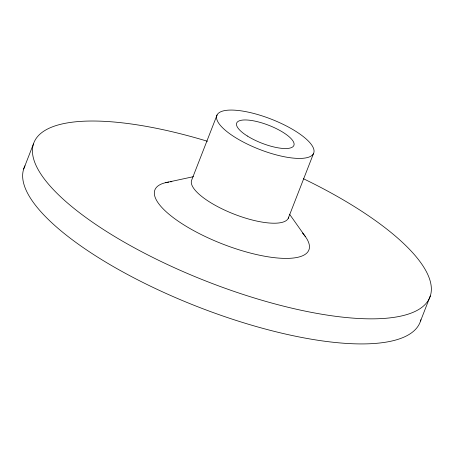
<?xml version="1.0" encoding="UTF-8"?>
<svg xmlns="http://www.w3.org/2000/svg" width="454" height="454" viewBox="0 0 454 454"><rect width="100%" height="100%" fill="white"/><g stroke="black" fill="none" stroke-linecap="round" stroke-linejoin="round"><path stroke-width="0.68" d="M23.682 169.019L33.46 143.935M217.08 114.958L191.821 179.75A51.949 16.225 21.3 0 0 234.695 214.367A51.949 16.225 21.3 0 0 288.676 217.114M288.256 218.323L313.515 153.531A51.949 16.225 21.3 0 0 247.464 111.973A51.949 16.225 21.3 0 0 234.917 137.233A51.949 16.225 21.3 0 0 313.515 153.531M420.54 321.012L430.318 295.934M165.426 182.712L193.472 176.668M289.556 214.214L305.468 236.738M303.374 178.694A212.523 66.38 21.3 0 1 380.929 318.612A212.523 66.38 21.3 0 1 55.275 191.571A212.523 66.38 21.3 0 1 207.438 141.268M420.92 319.667A212.523 66.38 21.3 0 1 198.687 307.125A212.523 66.38 21.3 0 1 25.015 165.806M302.5 233.027A82.645 25.816 21.3 0 1 224.395 244.712A82.645 25.816 21.3 0 1 168.769 182.065M170.591 181.827A82.645 25.816 21.3 0 1 171.856 181.702M247.345 136.013A30.696 9.585 21.3 0 0 293.789 145.643A30.696 9.585 21.3 0 0 254.756 121.082A30.696 9.585 21.3 0 0 247.345 136.013"/></g></svg>
